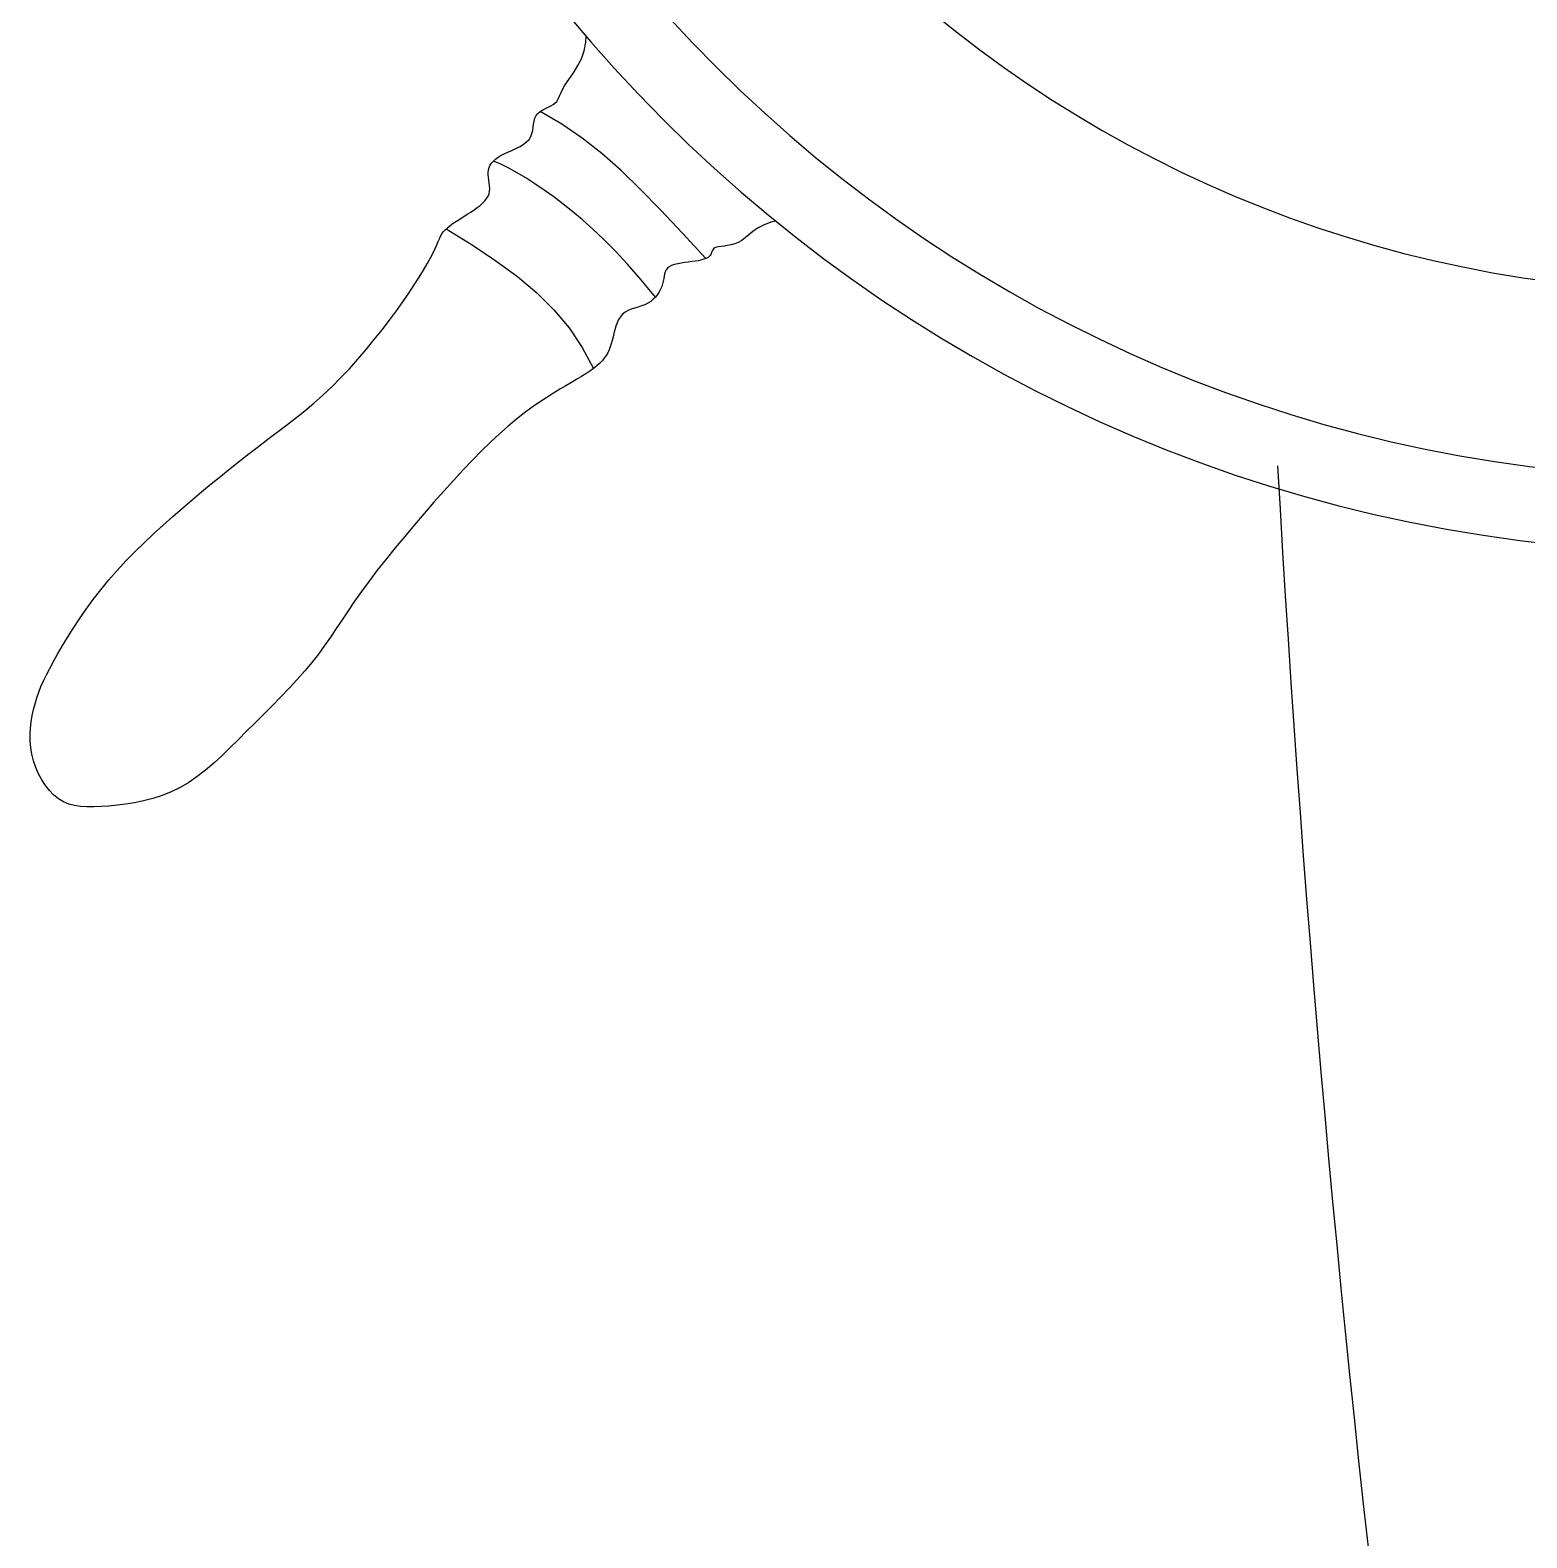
# Model space of a CAD drawing. Header units: millimetres. Extents: x -37 to 8970, y -2 to 4773.
# Drawn here: x 7578.7 to 7653.3, y 1159.7 to 1234.9 of the extents above; entities that cross this region are included whole.
import ezdxf

# ---------------------------------------------------------------- set-up
doc = ezdxf.new("R2010")
doc.units = ezdxf.units.MM

msp = doc.modelspace()

# ---------------------------------------------------------------- linework, layer by layer
at = {"color": 18, "true_color": 0x000000}
for p, q in [((7606.275, 1233.841), (7606.359, 1234.279)), ((7606.359, 1234.279), (7606.366, 1234.57)), ((7605.963, 1233.108), (7606.136, 1233.452)), ((7606.136, 1233.452), (7606.275, 1233.841)), ((7605.586, 1232.538), (7605.773, 1232.804)), ((7605.773, 1232.804), (7605.963, 1233.108)), ((7605.195, 1231.921), (7605.291, 1232.099)), ((7605.291, 1232.099), (7605.421, 1232.304)), ((7605.421, 1232.304), (7605.586, 1232.538)), ((7604.728, 1231.175), (7604.828, 1231.246)), ((7604.828, 1231.246), (7604.905, 1231.325)), ((7604.905, 1231.325), (7604.965, 1231.413)), ((7604.965, 1231.413), (7605.016, 1231.514)), ((7605.016, 1231.514), (7605.065, 1231.631)), ((7605.065, 1231.631), (7605.122, 1231.765)), ((7605.122, 1231.765), (7605.195, 1231.921)), ((7603.78, 1230.345), (7603.82, 1230.487)), ((7603.82, 1230.487), (7603.88, 1230.614)), ((7603.88, 1230.614), (7603.968, 1230.724)), ((7603.968, 1230.724), (7604.078, 1230.818)), ((7604.078, 1230.818), (7604.205, 1230.901)), ((7604.205, 1230.901), (7604.339, 1230.975)), ((7604.339, 1230.975), (7604.476, 1231.043)), ((7604.476, 1231.043), (7604.608, 1231.109)), ((7604.608, 1231.109), (7604.728, 1231.175)), ((7603.611, 1229.568), (7603.669, 1229.719)), ((7603.669, 1229.719), (7603.707, 1229.876)), ((7603.707, 1229.876), (7603.732, 1230.036)), ((7603.732, 1230.036), (7603.754, 1230.193)), ((7603.754, 1230.193), (7603.78, 1230.345)), ((7602.698, 1228.898), (7602.893, 1228.988)), ((7602.893, 1228.988), (7603.081, 1229.084)), ((7603.081, 1229.084), (7603.253, 1229.188)), ((7603.253, 1229.188), (7603.404, 1229.301)), ((7603.404, 1229.301), (7603.525, 1229.428)), ((7603.525, 1229.428), (7603.611, 1229.568)), ((7601.591, 1228.141), (7601.661, 1228.249)), ((7601.661, 1228.249), (7601.751, 1228.353)), ((7601.751, 1228.353), (7601.86, 1228.452)), ((7601.86, 1228.452), (7601.991, 1228.546)), ((7601.991, 1228.546), (7602.143, 1228.637)), ((7602.143, 1228.637), (7602.315, 1228.725)), ((7602.315, 1228.725), (7602.503, 1228.811)), ((7602.503, 1228.811), (7602.698, 1228.898)), ((7601.491, 1227.787), (7601.507, 1227.91)), ((7601.491, 1227.659), (7601.491, 1227.787)), ((7601.503, 1227.526), (7601.491, 1227.659)), ((7601.521, 1227.39), (7601.503, 1227.526)), ((7601.507, 1227.91), (7601.54, 1228.028)), ((7601.54, 1228.028), (7601.591, 1228.141)), ((7601.482, 1226.596), (7601.53, 1226.72)), ((7601.54, 1227.253), (7601.521, 1227.39)), ((7601.53, 1226.72), (7601.556, 1226.848)), ((7601.556, 1227.117), (7601.54, 1227.253)), ((7601.563, 1226.981), (7601.556, 1227.117)), ((7601.556, 1226.848), (7601.563, 1226.981)), ((7600.787, 1225.921), (7600.942, 1226.03)), ((7600.942, 1226.03), (7601.083, 1226.14)), ((7601.083, 1226.14), (7601.21, 1226.25)), ((7601.21, 1226.25), (7601.319, 1226.363)), ((7601.319, 1226.363), (7601.411, 1226.478)), ((7601.411, 1226.478), (7601.482, 1226.596)), ((7599.592, 1225.135), (7599.746, 1225.246)), ((7599.746, 1225.246), (7599.914, 1225.358)), ((7599.914, 1225.358), (7600.089, 1225.472)), ((7600.089, 1225.472), (7600.269, 1225.585)), ((7600.269, 1225.585), (7600.448, 1225.698)), ((7600.448, 1225.698), (7600.622, 1225.81)), ((7600.622, 1225.81), (7600.787, 1225.921)), ((7615.576, 1225.299), (7615.207, 1225.162)), ((7615.82, 1225.356), (7615.576, 1225.299)), ((7598.999, 1224.342), (7599.057, 1224.481)), ((7599.057, 1224.481), (7599.113, 1224.603)), ((7599.113, 1224.603), (7599.174, 1224.714)), ((7599.174, 1224.714), (7599.247, 1224.818)), ((7599.247, 1224.818), (7599.338, 1224.921)), ((7599.338, 1224.921), (7599.454, 1225.026)), ((7599.454, 1225.026), (7599.592, 1225.135)), ((7614.298, 1224.527), (7614.129, 1224.397)), ((7614.473, 1224.678), (7614.298, 1224.527)), ((7614.672, 1224.841), (7614.473, 1224.678)), ((7614.912, 1225.006), (7614.672, 1224.841)), ((7615.207, 1225.162), (7614.912, 1225.006)), ((7598.613, 1223.519), (7598.746, 1223.774)), ((7598.746, 1223.774), (7598.851, 1223.994)), ((7598.851, 1223.994), (7598.933, 1224.182)), ((7598.933, 1224.182), (7598.999, 1224.342)), ((7612.581, 1223.69), (7612.549, 1223.636)), ((7612.604, 1223.748), (7612.581, 1223.69)), ((7612.625, 1223.807), (7612.604, 1223.748)), ((7612.648, 1223.866), (7612.625, 1223.807)), ((7612.679, 1223.922), (7612.648, 1223.866)), ((7612.721, 1223.972), (7612.679, 1223.922)), ((7612.782, 1224.016), (7612.721, 1223.972)), ((7612.865, 1224.051), (7612.782, 1224.016)), ((7612.975, 1224.076), (7612.865, 1224.051)), ((7613.107, 1224.096), (7612.975, 1224.076)), ((7613.258, 1224.115), (7613.107, 1224.096)), ((7613.423, 1224.139), (7613.258, 1224.115)), ((7613.597, 1224.174), (7613.423, 1224.139)), ((7613.776, 1224.225), (7613.597, 1224.174)), ((7613.955, 1224.298), (7613.776, 1224.225)), ((7614.129, 1224.397), (7613.955, 1224.298)), ((7598.26, 1222.906), (7598.451, 1223.229)), ((7598.451, 1223.229), (7598.613, 1223.519)), ((7610.36, 1222.925), (7610.314, 1222.829)), ((7610.426, 1223.01), (7610.36, 1222.925)), ((7610.515, 1223.083), (7610.426, 1223.01)), ((7610.633, 1223.143), (7610.515, 1223.083)), ((7610.774, 1223.193), (7610.633, 1223.143)), ((7610.934, 1223.233), (7610.774, 1223.193)), ((7611.105, 1223.265), (7610.934, 1223.233)), ((7611.283, 1223.293), (7611.105, 1223.265)), ((7611.462, 1223.316), (7611.283, 1223.293)), ((7611.636, 1223.338), (7611.462, 1223.316)), ((7611.799, 1223.359), (7611.636, 1223.338)), ((7611.946, 1223.383), (7611.799, 1223.359)), ((7612.077, 1223.408), (7611.946, 1223.383)), ((7612.193, 1223.436), (7612.077, 1223.408)), ((7612.293, 1223.468), (7612.193, 1223.436)), ((7612.378, 1223.503), (7612.293, 1223.468)), ((7612.449, 1223.543), (7612.378, 1223.503)), ((7612.506, 1223.587), (7612.449, 1223.543)), ((7612.549, 1223.636), (7612.506, 1223.587)), ((7597.527, 1221.767), (7597.798, 1222.173)), ((7597.798, 1222.173), (7598.043, 1222.554)), ((7598.043, 1222.554), (7598.26, 1222.906)), ((7610.18, 1222.233), (7610.136, 1222.098)), ((7610.211, 1222.364), (7610.18, 1222.233)), ((7610.235, 1222.491), (7610.211, 1222.364)), ((7610.256, 1222.611), (7610.235, 1222.491)), ((7610.281, 1222.724), (7610.256, 1222.611)), ((7610.314, 1222.829), (7610.281, 1222.724)), ((7597.231, 1221.338), (7597.527, 1221.767)), ((7609.716, 1221.457), (7609.59, 1221.353)), ((7609.828, 1221.572), (7609.716, 1221.457)), ((7609.925, 1221.696), (7609.828, 1221.572)), ((7610.009, 1221.827), (7609.925, 1221.696)), ((7610.079, 1221.962), (7610.009, 1221.827)), ((7610.136, 1222.098), (7610.079, 1221.962)), ((7596.565, 1220.421), (7596.91, 1220.888)), ((7596.91, 1220.888), (7597.231, 1221.338)), ((7608.185, 1220.711), (7608.077, 1220.588)), ((7608.314, 1220.811), (7608.185, 1220.711)), ((7608.46, 1220.892), (7608.314, 1220.811)), ((7608.62, 1220.959), (7608.46, 1220.892)), ((7608.787, 1221.017), (7608.62, 1220.959)), ((7608.959, 1221.072), (7608.787, 1221.017)), ((7609.129, 1221.128), (7608.959, 1221.072)), ((7609.294, 1221.19), (7609.129, 1221.128)), ((7609.449, 1221.264), (7609.294, 1221.19)), ((7609.59, 1221.353), (7609.449, 1221.264)), ((7595.813, 1219.451), (7596.198, 1219.94)), ((7596.198, 1219.94), (7596.565, 1220.421)), ((7607.803, 1219.94), (7607.758, 1219.76)), ((7607.854, 1220.118), (7607.803, 1219.94)), ((7607.915, 1220.287), (7607.854, 1220.118)), ((7607.988, 1220.446), (7607.915, 1220.287)), ((7608.077, 1220.588), (7607.988, 1220.446)), ((7595.411, 1218.961), (7595.813, 1219.451)), ((7607.625, 1219.24), (7607.573, 1219.082)), ((7607.672, 1219.406), (7607.625, 1219.24)), ((7607.715, 1219.58), (7607.672, 1219.406)), ((7607.758, 1219.76), (7607.715, 1219.58)), ((7594.569, 1217.998), (7594.996, 1218.475)), ((7594.996, 1218.475), (7595.411, 1218.961)), ((7607.272, 1218.516), (7607.164, 1218.387)), ((7607.365, 1218.65), (7607.272, 1218.516)), ((7607.445, 1218.788), (7607.365, 1218.65)), ((7607.513, 1218.932), (7607.445, 1218.788)), ((7607.573, 1219.082), (7607.513, 1218.932)), ((7594.133, 1217.535), (7594.569, 1217.998)), ((7606.356, 1217.75), (7606.137, 1217.614)), ((7606.556, 1217.881), (7606.356, 1217.75)), ((7606.736, 1218.009), (7606.556, 1217.881)), ((7606.897, 1218.134), (7606.736, 1218.009)), ((7607.04, 1218.259), (7606.897, 1218.134)), ((7607.164, 1218.387), (7607.04, 1218.259)), ((7593.245, 1216.676), (7593.691, 1217.093)), ((7593.691, 1217.093), (7594.133, 1217.535)), ((7605.063, 1216.975), (7604.744, 1216.782)), ((7605.361, 1217.152), (7605.063, 1216.975)), ((7605.64, 1217.317), (7605.361, 1217.152)), ((7605.899, 1217.47), (7605.64, 1217.317)), ((7606.137, 1217.614), (7605.899, 1217.47)), ((7592.342, 1215.901), (7592.795, 1216.28)), ((7592.795, 1216.28), (7593.245, 1216.676)), ((7604.053, 1216.337), (7603.682, 1216.08)), ((7604.407, 1216.57), (7604.053, 1216.337)), ((7604.744, 1216.782), (7604.407, 1216.57)), ((7591.428, 1215.181), (7591.886, 1215.537)), ((7591.886, 1215.537), (7592.342, 1215.901)), ((7602.894, 1215.482), (7602.478, 1215.136)), ((7603.295, 1215.796), (7602.894, 1215.482)), ((7603.682, 1216.08), (7603.295, 1215.796)), ((7590.503, 1214.481), (7590.967, 1214.83)), ((7590.967, 1214.83), (7591.428, 1215.181)), ((7602.05, 1214.756), (7601.61, 1214.343)), ((7602.478, 1215.136), (7602.05, 1214.756)), ((7589.57, 1213.769), (7590.038, 1214.128)), ((7590.038, 1214.128), (7590.503, 1214.481)), ((7601.159, 1213.901), (7600.699, 1213.431)), ((7601.61, 1214.343), (7601.159, 1213.901)), ((7588.63, 1213.027), (7589.101, 1213.402)), ((7589.101, 1213.402), (7589.57, 1213.769)), ((7600.699, 1213.431), (7600.23, 1212.938)), ((7587.682, 1212.256), (7588.157, 1212.646)), ((7588.157, 1212.646), (7588.63, 1213.027)), ((7599.754, 1212.423), (7599.272, 1211.89)), ((7600.23, 1212.938), (7599.754, 1212.423)), ((7586.727, 1211.456), (7587.205, 1211.86)), ((7587.205, 1211.86), (7587.682, 1212.256)), ((7599.272, 1211.89), (7598.786, 1211.341)), ((7585.764, 1210.626), (7586.246, 1211.044)), ((7586.246, 1211.044), (7586.727, 1211.456)), ((7598.786, 1211.341), (7598.296, 1210.779)), ((7584.806, 1209.765), (7585.283, 1210.199)), ((7585.283, 1210.199), (7585.764, 1210.626)), ((7597.807, 1210.21), (7597.325, 1209.637)), ((7598.296, 1210.779), (7597.807, 1210.21)), ((7584.336, 1209.322), (7584.806, 1209.765)), ((7597.325, 1209.637), (7596.853, 1209.065)), ((7583.425, 1208.412), (7583.874, 1208.871)), ((7583.874, 1208.871), (7584.336, 1209.322)), ((7596.853, 1209.065), (7596.397, 1208.5)), ((7582.573, 1207.467), (7582.99, 1207.944)), ((7582.99, 1207.944), (7583.425, 1208.412)), ((7595.961, 1207.947), (7595.551, 1207.41)), ((7596.397, 1208.5), (7595.961, 1207.947)), ((7582.176, 1206.981), (7582.573, 1207.467)), ((7595.551, 1207.41), (7595.172, 1206.893)), ((7581.446, 1206.003), (7581.8, 1206.491)), ((7581.8, 1206.491), (7582.176, 1206.981)), ((7594.825, 1206.402), (7594.506, 1205.932)), ((7595.172, 1206.893), (7594.825, 1206.402)), ((7581.114, 1205.522), (7581.446, 1206.003)), ((7594.506, 1205.932), (7594.205, 1205.48)), ((7580.521, 1204.601), (7580.806, 1205.053)), ((7580.806, 1205.053), (7581.114, 1205.522)), ((7593.915, 1205.043), (7593.629, 1204.615)), ((7594.205, 1205.48), (7593.915, 1205.043)), ((7580.026, 1203.77), (7580.261, 1204.171)), ((7580.261, 1204.171), (7580.521, 1204.601)), ((7593.336, 1204.194), (7593.031, 1203.775)), ((7593.629, 1204.615), (7593.336, 1204.194)), ((7579.631, 1203.059), (7579.816, 1203.4)), ((7579.816, 1203.4), (7580.026, 1203.77)), ((7593.031, 1203.775), (7592.703, 1203.355)), ((7579.322, 1202.438), (7579.467, 1202.74)), ((7579.467, 1202.74), (7579.631, 1203.059)), ((7592.349, 1202.93), (7591.969, 1202.501)), ((7592.703, 1203.355), (7592.349, 1202.93)), ((7579.084, 1201.866), (7579.196, 1202.149)), ((7579.196, 1202.149), (7579.322, 1202.438)), ((7591.57, 1202.069), (7591.156, 1201.636)), ((7591.969, 1202.501), (7591.57, 1202.069)), ((7578.824, 1201.006), (7578.9, 1201.299)), ((7578.9, 1201.299), (7578.987, 1201.585)), ((7578.987, 1201.585), (7579.084, 1201.866)), ((7590.732, 1201.203), (7590.302, 1200.772)), ((7591.156, 1201.636), (7590.732, 1201.203)), ((7578.674, 1200.08), (7578.708, 1200.395)), ((7578.708, 1200.395), (7578.759, 1200.704)), ((7578.759, 1200.704), (7578.824, 1201.006)), ((7590.302, 1200.772), (7589.872, 1200.344)), ((7578.659, 1199.759), (7578.674, 1200.08)), ((7578.664, 1199.435), (7578.659, 1199.759)), ((7589.447, 1199.921), (7589.03, 1199.504)), ((7589.872, 1200.344), (7589.447, 1199.921)), ((7578.694, 1199.108), (7578.664, 1199.435)), ((7578.749, 1198.778), (7578.694, 1199.108)), ((7588.619, 1199.098), (7588.212, 1198.706)), ((7589.03, 1199.504), (7588.619, 1199.098)), ((7578.832, 1198.448), (7578.749, 1198.778)), ((7578.942, 1198.123), (7578.832, 1198.448)), ((7579.077, 1197.807), (7578.942, 1198.123)), ((7587.806, 1198.333), (7587.398, 1197.983)), ((7588.212, 1198.706), (7587.806, 1198.333)), ((7579.236, 1197.506), (7579.077, 1197.807)), ((7579.415, 1197.225), (7579.236, 1197.506)), ((7586.563, 1197.37), (7586.13, 1197.116)), ((7586.984, 1197.661), (7586.563, 1197.37)), ((7587.398, 1197.983), (7586.984, 1197.661)), ((7579.615, 1196.97), (7579.415, 1197.225)), ((7579.834, 1196.745), (7579.615, 1196.97)), ((7580.068, 1196.557), (7579.834, 1196.745)), ((7585.231, 1196.721), (7584.773, 1196.574)), ((7585.685, 1196.9), (7585.231, 1196.721)), ((7586.13, 1197.116), (7585.685, 1196.9)), ((7580.318, 1196.408), (7580.068, 1196.557)), ((7580.584, 1196.297), (7580.318, 1196.408)), ((7580.868, 1196.22), (7580.584, 1196.297)), ((7581.169, 1196.172), (7580.868, 1196.22)), ((7581.49, 1196.149), (7581.169, 1196.172)), ((7581.832, 1196.148), (7581.49, 1196.149)), ((7582.195, 1196.165), (7581.832, 1196.148)), ((7582.581, 1196.195), (7582.195, 1196.165)), ((7582.99, 1196.236), (7582.581, 1196.195)), ((7583.419, 1196.291), (7582.99, 1196.236)), ((7583.862, 1196.363), (7583.419, 1196.291)), ((7584.315, 1196.456), (7583.862, 1196.363)), ((7584.773, 1196.574), (7584.315, 1196.456))]:
    msp.add_line(p, q, dxfattribs=at)
for points in [[(7612.335, 1223.486), (7611.166, 1224.75), (7610.09, 1225.897), (7609.079, 1226.936), (7608.108, 1227.875), (7607.148, 1228.724), (7606.175, 1229.492), (7605.16, 1230.187), (7604.078, 1230.818)], [(7609.828, 1221.572), (7609.096, 1222.445), (7608.426, 1223.206), (7607.809, 1223.87), (7607.238, 1224.45), (7606.703, 1224.96), (7606.195, 1225.412), (7605.706, 1225.821), (7605.227, 1226.2), (7604.752, 1226.56), (7604.282, 1226.899), (7603.82, 1227.217), (7603.369, 1227.508), (7602.934, 1227.77), (7602.516, 1228), (7602.121, 1228.196), (7601.751, 1228.353)], [(7599.396, 1224.974), (7600.694, 1224.173), (7601.877, 1223.384), (7602.947, 1222.592), (7603.909, 1221.78), (7604.766, 1220.932), (7605.521, 1220.031), (7606.176, 1219.062), (7606.736, 1218.009)]]:
    msp.add_lwpolyline(points, dxfattribs=at)
for centre, major_axis, start_param, end_param in [((7662.288, 1282.492), (52.076, 52.076), 5.497787, 11.780972), ((7662.288, 1282.492), (49.444, 49.444), 5.497787, 11.780972), ((7662.288, 1282.492), (42.889, 42.889), 5.497787, 11.780972), ((8610.951, 1267.147), (-687.037, 687.037), 0.841002, 0.98352)]:
    msp.add_ellipse(centre, major_axis=major_axis, ratio=1, start_param=start_param, end_param=end_param, dxfattribs=at)

doc.saveas('drawing.dxf')
